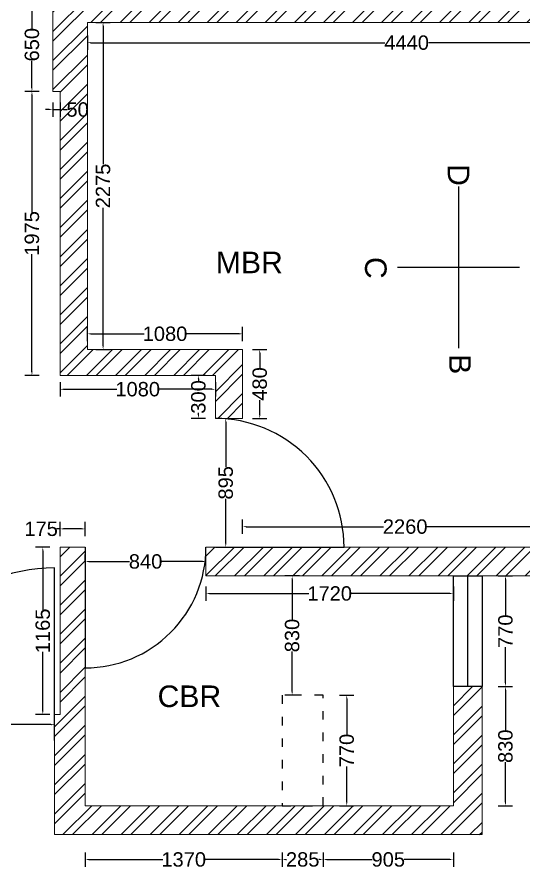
# Model space of a CAD drawing. Header units: millimetres. Extents: x 320648 to 374874, y 181010 to 214614.
# Drawn here: x 331241 to 334766, y 199700 to 205626 of the extents above; entities that cross this region are included whole.
import ezdxf

# ---------------------------------------------------------------- set-up
doc = ezdxf.new("R2010")
doc.units = ezdxf.units.MM
doc.linetypes.add('ACAD_ISO03W100', pattern=[30, 12, -18])
doc.layers.get('0').update_dxf_attribs({"color": 255})
doc.layers.get('Defpoints').update_dxf_attribs({"color": 2})
for name, color, linetype in [('DOOR', 1, 'Continuous'), ('E', 3, 'Continuous'), ('WINDOW', 5, 'Continuous')]:
    doc.layers.add(name, color=color, linetype=linetype)
doc.layers.add('ELIVATION', color=255, linetype='Continuous', lineweight=18)
doc.layers.add('LS_DR_ELECTRICAL', color=1, linetype='Continuous', lineweight=0)
doc.styles.get("Standard").update_dxf_attribs({"font": 'arial.ttf'})
doc.dimstyles.new('ISO-25', dxfattribs={"dimtxt": 100, "dimasz": 25, "dimexe": 50, "dimexo": 1, "dimtad": 0, "dimdec": 0, "dimdsep": 46, "dimtxsty": 'Standard', "dimcen": 2.5, "dimclrd": 2, "dimclre": 252, "dimclrt": 1, "dimadec": 0, "dimazin": 0, "dimtfac": 1, "dimtdec": 0, "dimtmove": 0, "dimatfit": 3, "dimfxl": 50, "dimfxlon": 1, "dimarcsym": 0})
pattern_1 = [(45, (-18938.19, 57355.5), (-101.02788, 101.02788), []), (45, (-18870.83, 57355.5), (-101.02788, 101.02788), [])]

# ---------------------------------------------------------------- blocks, each defined once
blk = doc.blocks.new('*D74')
at = {"layer": 'Defpoints', "color": 0, "ltscale": 2, "transparency": 16777216}
for p in [(330301.7, 200703.7), (330301.7, 200642.6), (331501.7, 200642.6)]:
    blk.add_point(p, dxfattribs=at)
at = {"layer": 'ELIVATION', "color": 252, "lineweight": -2, "ltscale": 2, "transparency": 16777216}
for p, q in [((330301.7, 200653.7), (330301.7, 200753.7)), ((331501.7, 200653.7), (331501.7, 200753.7))]:
    blk.add_line(p, q, dxfattribs=at)
at = {"layer": 'ELIVATION', "color": 2, "lineweight": -2, "ltscale": 2, "transparency": 16777216}
for p, q in [((330326.7, 200703.7), (330756.6, 200703.7)), ((331476.7, 200703.7), (331046.8, 200703.7))]:
    blk.add_line(p, q, dxfattribs=at)
at = {"layer": 'ELIVATION', "color": 2, "ltscale": 2, "transparency": 16777216}
for points in [[(330326.7, 200707.9), (330326.7, 200699.5), (330301.7, 200703.7)], [(331476.7, 200707.9), (331476.7, 200699.5), (331501.7, 200703.7)]]:
    blk.add_solid(points, dxfattribs=at)
at = {"layer": 'ELIVATION', "color": 1, "ltscale": 2, "transparency": 16777216, "insert": (330901.7, 200703.7), "char_height": 100, "attachment_point": 5}
blk.add_mtext('1200', dxfattribs=at)
blk = doc.blocks.new('*D75')
at = {"layer": 'Defpoints', "color": 0, "ltscale": 2, "transparency": 16777216}
for p in [(331714.7, 201838.5), (331714.7, 201838.5), (332554.7, 201838.5)]:
    blk.add_point(p, dxfattribs=at)
at = {"layer": 'ELIVATION', "color": 252, "lineweight": -2, "ltscale": 2, "transparency": 16777216}
for p, q in [((331714.7, 201838.5), (331714.7, 201888.5)), ((332554.7, 201838.5), (332554.7, 201888.5))]:
    blk.add_line(p, q, dxfattribs=at)
at = {"layer": 'ELIVATION', "color": 2, "lineweight": -2, "ltscale": 2, "transparency": 16777216}
for p, q in [((331739.7, 201838.5), (332023.7, 201838.5)), ((332529.7, 201838.5), (332245.7, 201838.5))]:
    blk.add_line(p, q, dxfattribs=at)
at = {"layer": 'ELIVATION', "color": 2, "ltscale": 2, "transparency": 16777216}
for points in [[(331739.7, 201842.7), (331739.7, 201834.4), (331714.7, 201838.5)], [(332529.7, 201842.7), (332529.7, 201834.4), (332554.7, 201838.5)]]:
    blk.add_solid(points, dxfattribs=at)
at = {"layer": 'ELIVATION', "color": 1, "ltscale": 2, "transparency": 16777216, "insert": (332134.7, 201838.5), "char_height": 100, "attachment_point": 5}
blk.add_mtext('840', dxfattribs=at)
blk = doc.blocks.new('*D76')
at = {"layer": 'Defpoints', "color": 0, "ltscale": 2, "transparency": 16777216}
for p in [(331539.7, 202065.5), (331539.7, 201938.5), (331714.7, 201938.5)]:
    blk.add_point(p, dxfattribs=at)
at = {"layer": 'ELIVATION', "color": 252, "lineweight": -2, "ltscale": 2, "transparency": 16777216}
for p, q in [((331539.7, 202015.5), (331539.7, 202115.5)), ((331714.7, 202015.5), (331714.7, 202115.5))]:
    blk.add_line(p, q, dxfattribs=at)
at = {"layer": 'ELIVATION', "color": 2, "lineweight": -2, "ltscale": 2, "transparency": 16777216}
for p, q in [((331539.7, 202065.5), (331514.7, 202065.5)), ((331689.7, 202065.5), (331564.7, 202065.5))]:
    blk.add_line(p, q, dxfattribs=at)
at = {"layer": 'ELIVATION', "color": 2, "ltscale": 2, "transparency": 16777216}
for points in [[(331564.7, 202069.7), (331564.7, 202061.3), (331539.7, 202065.5)], [(331689.7, 202069.7), (331689.7, 202061.3), (331714.7, 202065.5)]]:
    blk.add_solid(points, dxfattribs=at)
at = {"layer": 'ELIVATION', "color": 1, "ltscale": 2, "transparency": 16777216, "insert": (331407.9, 202065.5), "char_height": 100, "attachment_point": 5}
blk.add_mtext('175', dxfattribs=at)
blk = doc.blocks.new('*D77')
at = {"layer": 'Defpoints', "color": 0, "ltscale": 2, "transparency": 16777216}
for p in [(332554.7, 201738.5), (334274.7, 201738.5), (334274.7, 201615.7)]:
    blk.add_point(p, dxfattribs=at)
at = {"layer": 'ELIVATION', "color": 252, "lineweight": -2, "ltscale": 2, "transparency": 16777216}
for p, q in [((332554.7, 201665.7), (332554.7, 201565.7)), ((334274.7, 201665.7), (334274.7, 201565.7))]:
    blk.add_line(p, q, dxfattribs=at)
at = {"layer": 'ELIVATION', "color": 2, "lineweight": -2, "ltscale": 2, "transparency": 16777216}
for p, q in [((332579.7, 201615.7), (333269.6, 201615.7)), ((334249.7, 201615.7), (333559.8, 201615.7))]:
    blk.add_line(p, q, dxfattribs=at)
at = {"layer": 'ELIVATION', "color": 2, "ltscale": 2, "transparency": 16777216}
for points in [[(332579.7, 201619.9), (332579.7, 201611.5), (332554.7, 201615.7)], [(334249.7, 201619.9), (334249.7, 201611.5), (334274.7, 201615.7)]]:
    blk.add_solid(points, dxfattribs=at)
at = {"layer": 'ELIVATION', "color": 1, "ltscale": 2, "transparency": 16777216, "insert": (333414.7, 201615.7), "char_height": 100, "attachment_point": 5}
blk.add_mtext('1720', dxfattribs=at)
blk = doc.blocks.new('*D78')
at = {"layer": 'Defpoints', "color": 0, "ltscale": 2, "transparency": 16777216}
for p in [(334474.7, 201738.5), (334474.7, 200968.5), (334637.2, 200968.5)]:
    blk.add_point(p, dxfattribs=at)
at = {"layer": 'ELIVATION', "color": 252, "lineweight": -2, "ltscale": 2, "transparency": 16777216}
for p, q in [((334587.2, 201738.5), (334687.2, 201738.5)), ((334587.2, 200968.5), (334687.2, 200968.5))]:
    blk.add_line(p, q, dxfattribs=at)
at = {"layer": 'ELIVATION', "color": 2, "lineweight": -2, "ltscale": 2, "transparency": 16777216}
for p, q in [((334637.2, 201713.5), (334637.2, 201464)), ((334637.2, 200993.5), (334637.2, 201243))]:
    blk.add_line(p, q, dxfattribs=at)
at = {"layer": 'ELIVATION', "color": 2, "ltscale": 2, "transparency": 16777216}
for points in [[(334633, 201713.5), (334641.4, 201713.5), (334637.2, 201738.5)], [(334633, 200993.5), (334641.4, 200993.5), (334637.2, 200968.5)]]:
    blk.add_solid(points, dxfattribs=at)
at = {"layer": 'ELIVATION', "color": 1, "ltscale": 2, "transparency": 16777216, "insert": (334637.2, 201353.5), "char_height": 100, "attachment_point": 5, "rotation": 90}
blk.add_mtext('770', dxfattribs=at)
blk = doc.blocks.new('*D79')
at = {"layer": 'Defpoints', "color": 0, "ltscale": 2, "transparency": 16777216}
for p in [(334274.7, 200968.5), (334637.2, 200968.5), (334274.7, 200138.5)]:
    blk.add_point(p, dxfattribs=at)
at = {"layer": 'ELIVATION', "color": 252, "lineweight": -2, "ltscale": 2, "transparency": 16777216}
for p, q in [((334587.2, 200968.5), (334687.2, 200968.5)), ((334587.2, 200138.5), (334687.2, 200138.5))]:
    blk.add_line(p, q, dxfattribs=at)
at = {"layer": 'ELIVATION', "color": 2, "lineweight": -2, "ltscale": 2, "transparency": 16777216}
for p, q in [((334637.2, 200943.5), (334637.2, 200664.5)), ((334637.2, 200163.5), (334637.2, 200442.5))]:
    blk.add_line(p, q, dxfattribs=at)
at = {"layer": 'ELIVATION', "color": 2, "ltscale": 2, "transparency": 16777216}
for points in [[(334633, 200943.5), (334641.4, 200943.5), (334637.2, 200968.5)], [(334633, 200163.5), (334641.4, 200163.5), (334637.2, 200138.5)]]:
    blk.add_solid(points, dxfattribs=at)
at = {"layer": 'ELIVATION', "color": 1, "ltscale": 2, "transparency": 16777216, "insert": (334637.2, 200553.5), "char_height": 100, "attachment_point": 5, "rotation": 90}
blk.add_mtext('830', dxfattribs=at)
blk = doc.blocks.new('*D80')
at = {"layer": 'Defpoints', "color": 0, "ltscale": 2, "transparency": 16777216}
for p in [(333369.7, 200138.5), (334274.7, 200138.5), (334274.7, 199765.5)]:
    blk.add_point(p, dxfattribs=at)
at = {"layer": 'ELIVATION', "color": 252, "lineweight": -2, "ltscale": 2, "transparency": 16777216}
for p, q in [((333369.7, 199815.5), (333369.7, 199715.5)), ((334274.7, 199815.5), (334274.7, 199715.5))]:
    blk.add_line(p, q, dxfattribs=at)
at = {"layer": 'ELIVATION', "color": 2, "lineweight": -2, "ltscale": 2, "transparency": 16777216}
for p, q in [((333394.7, 199765.5), (333710.7, 199765.5)), ((334249.7, 199765.5), (333933.7, 199765.5))]:
    blk.add_line(p, q, dxfattribs=at)
at = {"layer": 'ELIVATION', "color": 2, "ltscale": 2, "transparency": 16777216}
for points in [[(333394.7, 199769.7), (333394.7, 199761.4), (333369.7, 199765.5)], [(334249.7, 199769.7), (334249.7, 199761.4), (334274.7, 199765.5)]]:
    blk.add_solid(points, dxfattribs=at)
at = {"layer": 'ELIVATION', "color": 1, "ltscale": 2, "transparency": 16777216, "insert": (333822.2, 199765.5), "char_height": 100, "attachment_point": 5}
blk.add_mtext('905', dxfattribs=at)
blk = doc.blocks.new('*D81')
at = {"layer": 'Defpoints', "color": 0, "ltscale": 2, "transparency": 16777216}
for p in [(331714.7, 200138.5), (333084.7, 200138.5), (333084.7, 199765.5)]:
    blk.add_point(p, dxfattribs=at)
at = {"layer": 'ELIVATION', "color": 252, "lineweight": -2, "ltscale": 2, "transparency": 16777216}
for p, q in [((331714.7, 199815.5), (331714.7, 199715.5)), ((333084.7, 199815.5), (333084.7, 199715.5))]:
    blk.add_line(p, q, dxfattribs=at)
at = {"layer": 'ELIVATION', "color": 2, "lineweight": -2, "ltscale": 2, "transparency": 16777216}
for p, q in [((331739.7, 199765.5), (332254.6, 199765.5)), ((333059.7, 199765.5), (332544.8, 199765.5))]:
    blk.add_line(p, q, dxfattribs=at)
at = {"layer": 'ELIVATION', "color": 2, "ltscale": 2, "transparency": 16777216}
for points in [[(331739.7, 199769.7), (331739.7, 199761.4), (331714.7, 199765.5)], [(333059.7, 199769.7), (333059.7, 199761.4), (333084.7, 199765.5)]]:
    blk.add_solid(points, dxfattribs=at)
at = {"layer": 'ELIVATION', "color": 1, "ltscale": 2, "transparency": 16777216, "insert": (332399.7, 199765.5), "char_height": 100, "attachment_point": 5}
blk.add_mtext('1370', dxfattribs=at)
blk = doc.blocks.new('*D82')
at = {"layer": 'Defpoints', "color": 0, "ltscale": 2, "transparency": 16777216}
for p in [(333369.7, 200908.5), (333533.5, 200908.5), (333369.7, 200138.5)]:
    blk.add_point(p, dxfattribs=at)
at = {"layer": 'ELIVATION', "color": 252, "lineweight": -2, "ltscale": 2, "transparency": 16777216}
for p, q in [((333483.5, 200908.5), (333583.5, 200908.5)), ((333483.5, 200138.5), (333583.5, 200138.5))]:
    blk.add_line(p, q, dxfattribs=at)
at = {"layer": 'ELIVATION', "color": 2, "lineweight": -2, "ltscale": 2, "transparency": 16777216}
for p, q in [((333533.5, 200883.5), (333533.5, 200634)), ((333533.5, 200163.5), (333533.5, 200413))]:
    blk.add_line(p, q, dxfattribs=at)
at = {"layer": 'ELIVATION', "color": 2, "ltscale": 2, "transparency": 16777216}
for points in [[(333529.3, 200883.5), (333537.6, 200883.5), (333533.5, 200908.5)], [(333529.3, 200163.5), (333537.6, 200163.5), (333533.5, 200138.5)]]:
    blk.add_solid(points, dxfattribs=at)
at = {"layer": 'ELIVATION', "color": 1, "ltscale": 2, "transparency": 16777216, "insert": (333533.5, 200523.5), "char_height": 100, "attachment_point": 5, "rotation": 90}
blk.add_mtext('770', dxfattribs=at)
blk = doc.blocks.new('*D83')
at = {"layer": 'Defpoints', "color": 0, "ltscale": 2, "transparency": 16777216}
for p in [(333084.7, 200138.5), (333369.7, 200138.5), (333084.7, 199765.5)]:
    blk.add_point(p, dxfattribs=at)
at = {"layer": 'ELIVATION', "color": 252, "lineweight": -2, "ltscale": 2, "transparency": 16777216}
for p, q in [((333084.7, 199815.5), (333084.7, 199715.5)), ((333369.7, 199815.5), (333369.7, 199715.5))]:
    blk.add_line(p, q, dxfattribs=at)
at = {"layer": 'ELIVATION', "color": 2, "lineweight": -2, "ltscale": 2, "transparency": 16777216}
for p, q in [((333109.7, 199765.5), (333114.9, 199765.5)), ((333344.7, 199765.5), (333339.5, 199765.5))]:
    blk.add_line(p, q, dxfattribs=at)
at = {"layer": 'ELIVATION', "color": 2, "ltscale": 2, "transparency": 16777216}
for points in [[(333109.7, 199769.7), (333109.7, 199761.4), (333084.7, 199765.5)], [(333344.7, 199769.7), (333344.7, 199761.4), (333369.7, 199765.5)]]:
    blk.add_solid(points, dxfattribs=at)
at = {"layer": 'ELIVATION', "color": 1, "ltscale": 2, "transparency": 16777216, "insert": (333227.2, 199765.5), "char_height": 100, "attachment_point": 5}
blk.add_mtext('285', dxfattribs=at)
blk = doc.blocks.new('*D84')
at = {"layer": 'Defpoints', "color": 0, "ltscale": 2, "transparency": 16777216}
for p in [(333153.9, 201738.5), (333227.2, 201738.5), (333227.2, 200908.5)]:
    blk.add_point(p, dxfattribs=at)
at = {"layer": 'ELIVATION', "color": 252, "lineweight": -2, "ltscale": 2, "transparency": 16777216}
for p, q in [((333203.9, 201738.5), (333103.9, 201738.5)), ((333203.9, 200908.5), (333103.9, 200908.5))]:
    blk.add_line(p, q, dxfattribs=at)
at = {"layer": 'ELIVATION', "color": 2, "lineweight": -2, "ltscale": 2, "transparency": 16777216}
for p, q in [((333153.9, 201713.5), (333153.9, 201434.5)), ((333153.9, 200933.5), (333153.9, 201212.5))]:
    blk.add_line(p, q, dxfattribs=at)
at = {"layer": 'ELIVATION', "color": 2, "ltscale": 2, "transparency": 16777216}
for points in [[(333149.7, 201713.5), (333158, 201713.5), (333153.9, 201738.5)], [(333149.7, 200933.5), (333158, 200933.5), (333153.9, 200908.5)]]:
    blk.add_solid(points, dxfattribs=at)
at = {"layer": 'ELIVATION', "color": 1, "ltscale": 2, "transparency": 16777216, "insert": (333153.9, 201323.5), "char_height": 100, "attachment_point": 5, "rotation": 90}
blk.add_mtext('830', dxfattribs=at)
blk = doc.blocks.new('*D85')
at = {"layer": 'Defpoints', "color": 0, "ltscale": 2, "transparency": 16777216}
for p in [(331729.7, 205588.5), (336169.7, 205588.5), (336169.7, 205447.4)]:
    blk.add_point(p, dxfattribs=at)
at = {"layer": 'ELIVATION', "color": 252, "lineweight": -2, "ltscale": 2, "transparency": 16777216}
for p, q in [((331729.7, 205497.4), (331729.7, 205397.4)), ((336169.7, 205497.4), (336169.7, 205397.4))]:
    blk.add_line(p, q, dxfattribs=at)
at = {"layer": 'ELIVATION', "color": 2, "lineweight": -2, "ltscale": 2, "transparency": 16777216}
for p, q in [((331754.7, 205447.4), (333797.9, 205447.4)), ((336144.7, 205447.4), (334101.5, 205447.4))]:
    blk.add_line(p, q, dxfattribs=at)
at = {"layer": 'ELIVATION', "color": 2, "ltscale": 2, "transparency": 16777216}
for points in [[(331754.7, 205451.5), (331754.7, 205443.2), (331729.7, 205447.4)], [(336144.7, 205451.5), (336144.7, 205443.2), (336169.7, 205447.4)]]:
    blk.add_solid(points, dxfattribs=at)
at = {"layer": 'ELIVATION', "color": 1, "ltscale": 2, "transparency": 16777216, "insert": (333949.7, 205447.4), "char_height": 100, "attachment_point": 5}
blk.add_mtext('4440', dxfattribs=at)
blk = doc.blocks.new('*D94')
at = {"layer": 'Defpoints', "color": 0, "ltscale": 2, "transparency": 16777216}
for p in [(332809.7, 202080.9), (332809.7, 201938.5), (335069.7, 201938.5)]:
    blk.add_point(p, dxfattribs=at)
at = {"layer": 'ELIVATION', "color": 252, "lineweight": -2, "ltscale": 2, "transparency": 16777216}
for p, q in [((332809.7, 202030.9), (332809.7, 202130.9)), ((335069.7, 202030.9), (335069.7, 202130.9))]:
    blk.add_line(p, q, dxfattribs=at)
at = {"layer": 'ELIVATION', "color": 2, "lineweight": -2, "ltscale": 2, "transparency": 16777216}
for p, q in [((332834.7, 202080.9), (333789.1, 202080.9)), ((335044.7, 202080.9), (334090.3, 202080.9))]:
    blk.add_line(p, q, dxfattribs=at)
at = {"layer": 'ELIVATION', "color": 2, "ltscale": 2, "transparency": 16777216}
for points in [[(332834.7, 202085.1), (332834.7, 202076.8), (332809.7, 202080.9)], [(335044.7, 202085.1), (335044.7, 202076.8), (335069.7, 202080.9)]]:
    blk.add_solid(points, dxfattribs=at)
at = {"layer": 'ELIVATION', "color": 1, "ltscale": 2, "transparency": 16777216, "insert": (333939.7, 202080.9), "char_height": 100, "attachment_point": 5}
blk.add_mtext('2260', dxfattribs=at)
blk = doc.blocks.new('*D95')
at = {"layer": 'Defpoints', "color": 0, "ltscale": 2, "transparency": 16777216}
for p in [(332692.2, 202833.5), (332692.2, 202833.5), (332692.2, 201938.5)]:
    blk.add_point(p, dxfattribs=at)
at = {"layer": 'ELIVATION', "color": 252, "lineweight": -2, "ltscale": 2, "transparency": 16777216}
for p, q in [((332692.2, 202833.5), (332742.2, 202833.5)), ((332692.2, 201938.5), (332742.2, 201938.5))]:
    blk.add_line(p, q, dxfattribs=at)
at = {"layer": 'ELIVATION', "color": 2, "lineweight": -2, "ltscale": 2, "transparency": 16777216}
for p, q in [((332692.2, 202808.5), (332692.2, 202497.6)), ((332692.2, 201963.5), (332692.2, 202274.5))]:
    blk.add_line(p, q, dxfattribs=at)
at = {"layer": 'ELIVATION', "color": 2, "ltscale": 2, "transparency": 16777216}
for points in [[(332688, 202808.5), (332696.4, 202808.5), (332692.2, 202833.5)], [(332688, 201963.5), (332696.4, 201963.5), (332692.2, 201938.5)]]:
    blk.add_solid(points, dxfattribs=at)
at = {"layer": 'ELIVATION', "color": 1, "ltscale": 2, "transparency": 16777216, "insert": (332692.2, 202386), "char_height": 100, "attachment_point": 5, "rotation": 90}
blk.add_mtext('895', dxfattribs=at)
blk = doc.blocks.new('*D96')
at = {"layer": 'Defpoints', "color": 0, "ltscale": 2, "transparency": 16777216}
for p in [(332809.7, 203313.5), (332928.5, 203313.5), (332809.7, 202833.5)]:
    blk.add_point(p, dxfattribs=at)
at = {"layer": 'ELIVATION', "color": 252, "lineweight": -2, "ltscale": 2, "transparency": 16777216}
for p, q in [((332878.5, 203313.5), (332978.5, 203313.5)), ((332878.5, 202833.5), (332978.5, 202833.5))]:
    blk.add_line(p, q, dxfattribs=at)
at = {"layer": 'ELIVATION', "color": 2, "lineweight": -2, "ltscale": 2, "transparency": 16777216}
for p, q in [((332928.5, 203288.5), (332928.5, 203186.5)), ((332928.5, 202858.5), (332928.5, 202960.6))]:
    blk.add_line(p, q, dxfattribs=at)
at = {"layer": 'ELIVATION', "color": 2, "ltscale": 2, "transparency": 16777216}
for points in [[(332924.3, 203288.5), (332932.6, 203288.5), (332928.5, 203313.5)], [(332924.3, 202858.5), (332932.6, 202858.5), (332928.5, 202833.5)]]:
    blk.add_solid(points, dxfattribs=at)
at = {"layer": 'ELIVATION', "color": 1, "ltscale": 2, "transparency": 16777216, "insert": (332928.5, 203073.5), "char_height": 100, "attachment_point": 5, "rotation": 90}
blk.add_mtext('480', dxfattribs=at)
blk = doc.blocks.new('*D97')
at = {"layer": 'Defpoints', "color": 0, "ltscale": 2, "transparency": 16777216}
for p in [(331729.7, 203422.2), (331729.7, 203313.5), (332809.7, 203313.5)]:
    blk.add_point(p, dxfattribs=at)
at = {"layer": 'ELIVATION', "color": 252, "lineweight": -2, "ltscale": 2, "transparency": 16777216}
for p, q in [((331729.7, 203372.2), (331729.7, 203472.2)), ((332809.7, 203372.2), (332809.7, 203472.2))]:
    blk.add_line(p, q, dxfattribs=at)
at = {"layer": 'ELIVATION', "color": 2, "lineweight": -2, "ltscale": 2, "transparency": 16777216}
for p, q in [((331754.7, 203422.2), (332124.6, 203422.2)), ((332784.7, 203422.2), (332414.8, 203422.2))]:
    blk.add_line(p, q, dxfattribs=at)
at = {"layer": 'ELIVATION', "color": 2, "ltscale": 2, "transparency": 16777216}
for points in [[(331754.7, 203426.4), (331754.7, 203418), (331729.7, 203422.2)], [(332784.7, 203426.4), (332784.7, 203418), (332809.7, 203422.2)]]:
    blk.add_solid(points, dxfattribs=at)
at = {"layer": 'ELIVATION', "color": 1, "ltscale": 2, "transparency": 16777216, "insert": (332269.7, 203422.2), "char_height": 100, "attachment_point": 5}
blk.add_mtext('1080', dxfattribs=at)
blk = doc.blocks.new('*D98')
at = {"layer": 'Defpoints', "color": 0, "ltscale": 2, "transparency": 16777216}
for p in [(331729.7, 205588.5), (331839, 205588.5), (331729.7, 203313.5)]:
    blk.add_point(p, dxfattribs=at)
at = {"layer": 'ELIVATION', "color": 252, "lineweight": -2, "ltscale": 2, "transparency": 16777216}
for p, q in [((331789, 205588.5), (331889, 205588.5)), ((331789, 203313.5), (331889, 203313.5))]:
    blk.add_line(p, q, dxfattribs=at)
at = {"layer": 'ELIVATION', "color": 2, "lineweight": -2, "ltscale": 2, "transparency": 16777216}
for p, q in [((331839, 205563.5), (331839, 204602.2)), ((331839, 203338.5), (331839, 204299.9))]:
    blk.add_line(p, q, dxfattribs=at)
at = {"layer": 'ELIVATION', "color": 2, "ltscale": 2, "transparency": 16777216}
for points in [[(331834.8, 205563.5), (331843.1, 205563.5), (331839, 205588.5)], [(331834.8, 203338.5), (331843.1, 203338.5), (331839, 203313.5)]]:
    blk.add_solid(points, dxfattribs=at)
at = {"layer": 'ELIVATION', "color": 1, "ltscale": 2, "transparency": 16777216, "insert": (331839, 204451), "char_height": 100, "attachment_point": 5, "rotation": 90}
blk.add_mtext('2275', dxfattribs=at)
blk = doc.blocks.new('*D99')
at = {"layer": 'Defpoints', "color": 0, "ltscale": 2, "transparency": 16777216}
for p in [(331344.4, 205758.5), (331489.7, 205758.5), (331489.7, 205108.5)]:
    blk.add_point(p, dxfattribs=at)
at = {"layer": 'ELIVATION', "color": 252, "lineweight": -2, "ltscale": 2, "transparency": 16777216}
for p, q in [((331394.4, 205758.5), (331294.4, 205758.5)), ((331394.4, 205108.5), (331294.4, 205108.5))]:
    blk.add_line(p, q, dxfattribs=at)
at = {"layer": 'ELIVATION', "color": 2, "lineweight": -2, "ltscale": 2, "transparency": 16777216}
for p, q in [((331344.4, 205733.5), (331344.4, 205544.7)), ((331344.4, 205133.5), (331344.4, 205322.3))]:
    blk.add_line(p, q, dxfattribs=at)
at = {"layer": 'ELIVATION', "color": 2, "ltscale": 2, "transparency": 16777216}
for points in [[(331340.2, 205733.5), (331348.6, 205733.5), (331344.4, 205758.5)], [(331340.2, 205133.5), (331348.6, 205133.5), (331344.4, 205108.5)]]:
    blk.add_solid(points, dxfattribs=at)
at = {"layer": 'ELIVATION', "color": 1, "ltscale": 2, "transparency": 16777216, "insert": (331344.4, 205433.5), "char_height": 100, "attachment_point": 5, "rotation": 90}
blk.add_mtext('650', dxfattribs=at)
blk = doc.blocks.new('*D100')
at = {"layer": 'Defpoints', "color": 0, "ltscale": 2, "transparency": 16777216}
for p in [(331344.4, 205108.5), (331539.7, 205108.5), (331539.7, 203133.5)]:
    blk.add_point(p, dxfattribs=at)
at = {"layer": 'ELIVATION', "color": 252, "lineweight": -2, "ltscale": 2, "transparency": 16777216}
for p, q in [((331394.4, 205108.5), (331294.4, 205108.5)), ((331394.4, 203133.5), (331294.4, 203133.5))]:
    blk.add_line(p, q, dxfattribs=at)
at = {"layer": 'ELIVATION', "color": 2, "lineweight": -2, "ltscale": 2, "transparency": 16777216}
for p, q in [((331344.4, 205083.5), (331344.4, 204266.6)), ((331344.4, 203158.5), (331344.4, 203975.4))]:
    blk.add_line(p, q, dxfattribs=at)
at = {"layer": 'ELIVATION', "color": 2, "ltscale": 2, "transparency": 16777216}
for points in [[(331340.2, 205083.5), (331348.6, 205083.5), (331344.4, 205108.5)], [(331340.2, 203158.5), (331348.6, 203158.5), (331344.4, 203133.5)]]:
    blk.add_solid(points, dxfattribs=at)
at = {"layer": 'ELIVATION', "color": 1, "ltscale": 2, "transparency": 16777216, "insert": (331344.4, 204121), "char_height": 100, "attachment_point": 5, "rotation": 90}
blk.add_mtext('1975', dxfattribs=at)
blk = doc.blocks.new('*D101')
at = {"layer": 'Defpoints', "color": 0, "ltscale": 2, "transparency": 16777216}
for p in [(331539.7, 203133.5), (332619.7, 203133.5), (331539.7, 203036.7)]:
    blk.add_point(p, dxfattribs=at)
at = {"layer": 'ELIVATION', "color": 252, "lineweight": -2, "ltscale": 2, "transparency": 16777216}
for p, q in [((331539.7, 203086.7), (331539.7, 202986.7)), ((332619.7, 203086.7), (332619.7, 202986.7))]:
    blk.add_line(p, q, dxfattribs=at)
at = {"layer": 'ELIVATION', "color": 2, "lineweight": -2, "ltscale": 2, "transparency": 16777216}
for p, q in [((331564.7, 203036.7), (331934.6, 203036.7)), ((332594.7, 203036.7), (332224.8, 203036.7))]:
    blk.add_line(p, q, dxfattribs=at)
at = {"layer": 'ELIVATION', "color": 2, "ltscale": 2, "transparency": 16777216}
for points in [[(331564.7, 203040.8), (331564.7, 203032.5), (331539.7, 203036.7)], [(332594.7, 203040.8), (332594.7, 203032.5), (332619.7, 203036.7)]]:
    blk.add_solid(points, dxfattribs=at)
at = {"layer": 'ELIVATION', "color": 1, "ltscale": 2, "transparency": 16777216, "insert": (332079.7, 203036.7), "char_height": 100, "attachment_point": 5}
blk.add_mtext('1080', dxfattribs=at)
blk = doc.blocks.new('*D102')
at = {"layer": 'Defpoints', "color": 0, "ltscale": 2, "transparency": 16777216}
for p in [(332502, 203133.5), (332619.7, 203133.5), (332619.7, 202833.5)]:
    blk.add_point(p, dxfattribs=at)
at = {"layer": 'ELIVATION', "color": 252, "lineweight": -2, "ltscale": 2, "transparency": 16777216}
for p, q in [((332552, 203133.5), (332452, 203133.5)), ((332552, 202833.5), (332452, 202833.5))]:
    blk.add_line(p, q, dxfattribs=at)
at = {"layer": 'ELIVATION', "color": 2, "lineweight": -2, "ltscale": 2, "transparency": 16777216}
for p, q in [((332502, 203108.5), (332502, 203094.4)), ((332502, 202858.5), (332502, 202872.6))]:
    blk.add_line(p, q, dxfattribs=at)
at = {"layer": 'ELIVATION', "color": 2, "ltscale": 2, "transparency": 16777216}
for points in [[(332497.8, 203108.5), (332506.2, 203108.5), (332502, 203133.5)], [(332497.8, 202858.5), (332506.2, 202858.5), (332502, 202833.5)]]:
    blk.add_solid(points, dxfattribs=at)
at = {"layer": 'ELIVATION', "color": 1, "ltscale": 2, "transparency": 16777216, "insert": (332502, 202983.5), "char_height": 100, "attachment_point": 5, "rotation": 90}
blk.add_mtext('300', dxfattribs=at)
blk = doc.blocks.new('*D323')
at = {"layer": 'Defpoints', "color": 0, "ltscale": 2, "transparency": 16777216}
for p in [(331419.9, 201938.5), (331539.7, 201938.5), (331539.7, 200773.5)]:
    blk.add_point(p, dxfattribs=at)
at = {"layer": 'LS_DR_ELECTRICAL', "color": 252, "lineweight": -2, "ltscale": 2, "transparency": 16777216}
for p, q in [((331469.9, 201938.5), (331369.9, 201938.5)), ((331469.9, 200773.5), (331369.9, 200773.5))]:
    blk.add_line(p, q, dxfattribs=at)
at = {"layer": 'LS_DR_ELECTRICAL', "color": 2, "lineweight": -2, "ltscale": 2, "transparency": 16777216}
for p, q in [((331419.9, 201913.5), (331419.9, 201501.6)), ((331419.9, 200798.5), (331419.9, 201210.4))]:
    blk.add_line(p, q, dxfattribs=at)
at = {"layer": 'LS_DR_ELECTRICAL', "color": 2, "ltscale": 2, "transparency": 16777216}
for points in [[(331415.7, 201913.5), (331424, 201913.5), (331419.9, 201938.5)], [(331415.7, 200798.5), (331424, 200798.5), (331419.9, 200773.5)]]:
    blk.add_solid(points, dxfattribs=at)
at = {"layer": 'LS_DR_ELECTRICAL', "color": 1, "ltscale": 2, "transparency": 16777216, "insert": (331419.9, 201356), "char_height": 100, "attachment_point": 5, "rotation": 90}
blk.add_mtext('1165', dxfattribs=at)
blk = doc.blocks.new('*D325')
at = {"layer": 'Defpoints', "color": 0, "ltscale": 2, "transparency": 16777216}
for p in [(331489.7, 205108.5), (331539.7, 205108.5), (331539.7, 204982.2)]:
    blk.add_point(p, dxfattribs=at)
at = {"layer": 'LS_DR_ELECTRICAL', "color": 252, "lineweight": -2, "ltscale": 2, "transparency": 16777216}
for p, q in [((331489.7, 205032.2), (331489.7, 204932.2)), ((331539.7, 205032.2), (331539.7, 204932.2))]:
    blk.add_line(p, q, dxfattribs=at)
at = {"layer": 'LS_DR_ELECTRICAL', "color": 2, "lineweight": -2, "ltscale": 2, "transparency": 16777216}
for p, q in [((331464.7, 204982.2), (331439.7, 204982.2)), ((331489.7, 204982.2), (331539.7, 204982.2)), ((331564.7, 204982.2), (331589.7, 204982.2))]:
    blk.add_line(p, q, dxfattribs=at)
at = {"layer": 'LS_DR_ELECTRICAL', "color": 2, "ltscale": 2, "transparency": 16777216}
for points in [[(331464.7, 204986.4), (331464.7, 204978.1), (331489.7, 204982.2)], [(331564.7, 204986.4), (331564.7, 204978.1), (331539.7, 204982.2)]]:
    blk.add_solid(points, dxfattribs=at)
at = {"layer": 'LS_DR_ELECTRICAL', "color": 1, "ltscale": 2, "transparency": 16777216, "insert": (331661.8, 204982.2), "char_height": 100, "attachment_point": 5}
blk.add_mtext('50', dxfattribs=at)

msp = doc.modelspace()

# ---------------------------------------------------------------- hatches: boundary and pattern name
at = {"layer": 'DOOR', "ltscale": 15}
h = msp.add_hatch(dxfattribs=at)
h.set_pattern_fill('ANSI32', color=251, scale=15)
h.set_pattern_definition(pattern_1)
h.paths.add_polyline_path([(336964.7, 205663.5), (336964.7, 205773.5), (336964.7, 208628.5), (335869.7, 208628.5), (335869.7, 208428.5), (336779.7, 208428.5), (336779.7, 205728.5), (335309.7, 205728.5), (335309.7, 206748.5), (335099.7, 206748.5), (335099.7, 205758.5), (331729.7, 205758.5), (331489.7, 205758.5), (331489.7, 205108.5), (331539.7, 205108.5), (331539.7, 203133.5), (332619.7, 203133.5), (332619.7, 202833.5), (332809.7, 202833.5), (332809.7, 203313.5), (331729.7, 203313.5), (331729.7, 205588.5), (336964.7, 205588.5)])
h.paths.add_polyline_path([(335309.7, 209288.5), (335049.7, 209288.5), (335049.7, 209088.5), (335049.7, 208778.5), (335099.7, 208778.5), (335099.7, 207578.5), (335309.7, 207578.5), (335309.7, 208428.5), (335309.7, 208628.5)])
h.paths.add_polyline_path([(334204.7, 209288.5), (332519.7, 209288.5), (332519.7, 209088.5), (334204.7, 209088.5)])
h.paths.add_polyline_path([(331729.7, 209088.5), (331729.7, 209288.5), (331729.7, 210118.5), (331539.7, 210118.5), (331539.7, 209918.5), (331539.7, 209258.5), (331474.7, 209258.5), (331474.7, 208618.5), (331539.7, 208618.5), (331539.7, 206658.5), (331729.7, 206658.5)])
h = msp.add_hatch(dxfattribs=at)
h.set_pattern_fill('ANSI32', color=251, scale=15)
h.set_pattern_definition(pattern_1)
h.paths.add_polyline_path([(334474.7, 200968.5), (334274.7, 200968.5), (334274.7, 200138.5), (331714.7, 200138.5), (331714.7, 201938.5), (331539.7, 201938.5), (331539.7, 200773.5), (331501.7, 200773.5), (331501.7, 200593.5), (331501.7, 199938.5), (334474.7, 199938.5)])
h.paths.add_polyline_path([(335069.7, 201938.5), (332809.7, 201938.5), (332554.7, 201938.5), (332554.7, 201738.5), (334274.7, 201738.5), (334474.7, 201738.5), (335069.7, 201738.5)], flags=17)
h.paths.add_polyline_path([(336359.7, 202183.5), (336359.7, 202383.5), (336169.7, 202383.5), (336169.7, 201938.5), (336169.7, 201738.5), (336359.7, 201738.5)], flags=17)

# ---------------------------------------------------------------- linework, layer by layer
at = {"color": 1}
for p, q in [((334310.4, 204446.4), (334310.4, 203322.1)), ((334734.3, 203884.3), (333886.5, 203884.3))]:
    msp.add_line(p, q, dxfattribs=at)
at = {"layer": 'DOOR', "ltscale": 2}
for points in [[(332619.7, 201938.5), (333514.7, 201938.5, 0.414214), (332619.7, 202833.5)], [(331714.7, 201938.5), (331714.7, 201098.5, 0.414214), (332554.7, 201938.5)], [(331501.7, 200593.5), (331501.7, 201793.5, 0.414214), (330301.7, 200593.5)]]:
    msp.add_lwpolyline(points, format="xyb", dxfattribs=at)
at = {"layer": 'E', "linetype": 'ACAD_ISO03W100', "ltscale": 5}
msp.add_lwpolyline([(333084.7, 200138.5), (333369.7, 200138.5), (333369.7, 200908.5), (333084.7, 200908.5), (333084.7, 200138.5)], dxfattribs=at)
at = {"layer": 'ELIVATION', "ltscale": 2}
for points in [[(331489.7, 205758.5), (331489.7, 205108.5), (331539.7, 205108.5), (331539.7, 203133.5), (332619.7, 203133.5), (332619.7, 202833.5), (332809.7, 202833.5), (332809.7, 203313.5), (331729.7, 203313.5), (331729.7, 205588.5), (336964.7, 205588.5), (336964.7, 205663.5)], [(335069.7, 201938.5), (332809.7, 201938.5), (332554.7, 201938.5), (332554.7, 201738.5), (334274.7, 201738.5), (334274.7, 200138.5), (331714.7, 200138.5), (331714.7, 201938.5), (331539.7, 201938.5), (331539.7, 200773.5), (331501.7, 200773.5), (331501.7, 200593.5), (331501.7, 199938.5), (334474.7, 199938.5), (334474.7, 201738.5), (336359.7, 201738.5)]]:
    msp.add_lwpolyline(points, dxfattribs=at)
at = {"layer": 'WINDOW', "ltscale": 2}
msp.add_lwpolyline([(334274.7, 201738.5), (334474.7, 201738.5), (334474.7, 200968.5), (334274.7, 200968.5)], close=True, dxfattribs=at)
msp.add_lwpolyline([(334374.7, 200968.5), (334374.7, 201738.5)], dxfattribs=at)

# ---------------------------------------------------------------- texts
at = {"color": 1, "char_height": 150, "attachment_point": 1, "rotation": 270}
for s, width, insert in [('D', 200.473, (334386, 204602.9)), ('C', 449.666, (333810.6, 203957.1)), ('B', 318.232, (334396.1, 203280.6))]:
    msp.add_mtext_dynamic_manual_height_columns(s, width=width, gutter_width=12.5, heights=[0], dxfattribs=dict(at, insert=insert))
at = {"color": 1, "char_height": 150, "attachment_point": 1}
for s, insert in [('MBR', (332623.3, 203994)), ('CBR', (332218.1, 200976.1))]:
    msp.add_mtext_dynamic_manual_height_columns(s, width=3830.573, gutter_width=12.5, heights=[0], dxfattribs=dict(at, insert=insert))

# ---------------------------------------------------------------- dimensions: what is measured, and where the dimension line sits
at = {"layer": 'ELIVATION', "ltscale": 2}
for base, p1, p2, picture, middle in [((331344.4, 205758.5), (331489.7, 205108.5), (331489.7, 205758.5), '*D99', (331344.4, 205433.5)), ((331839, 205588.5), (331729.7, 203313.5), (331729.7, 205588.5), '*D98', (331839, 204451)), ((331344.4, 205108.5), (331539.7, 203133.5), (331539.7, 205108.5), '*D100', (331344.4, 204121)), ((332928.5, 203313.5), (332809.7, 202833.5), (332809.7, 203313.5), '*D96', (332928.5, 203073.5)), ((332502, 203133.5), (332619.7, 202833.5), (332619.7, 203133.5), '*D102', (332502, 202983.5)), ((332692.2, 202833.5), (332692.2, 201938.5), (332692.2, 202833.5), '*D95', (332692.2, 202386)), ((333153.9, 201738.5), (333227.2, 200908.5), (333227.2, 201738.5), '*D84', (333153.9, 201323.5)), ((334637.2, 200968.5), (334474.7, 201738.5), (334474.7, 200968.5), '*D78', (334637.2, 201353.5)), ((334637.2, 200968.5), (334274.7, 200138.5), (334274.7, 200968.5), '*D79', (334637.2, 200553.5)), ((333533.5, 200908.5), (333369.7, 200138.5), (333369.7, 200908.5), '*D82', (333533.5, 200523.5))]:
    dim = msp.add_linear_dim(base=base, p1=p1, p2=p2, angle=90, dimstyle='ISO-25', dxfattribs=at)
    dim.commit()
    dim.dimension.update_dxf_attribs({"geometry": picture, "text_midpoint": middle})
for base, p1, p2, picture, middle in [((336169.7, 205447.4), (331729.7, 205588.5), (336169.7, 205588.5), '*D85', (333949.7, 205447.4)), ((331729.7, 203422.2), (332809.7, 203313.5), (331729.7, 203313.5), '*D97', (332269.7, 203422.2)), ((331539.7, 203036.7), (332619.7, 203133.5), (331539.7, 203133.5), '*D101', (332079.7, 203036.7)), ((332809.7, 202080.9), (335069.7, 201938.5), (332809.7, 201938.5), '*D94', (333939.7, 202080.9)), ((331539.7, 202065.5), (331714.7, 201938.5), (331539.7, 201938.5), '*D76', (331407.9, 202065.5)), ((331714.7, 201838.5), (332554.7, 201838.5), (331714.7, 201838.5), '*D75', (332134.7, 201838.5)), ((334274.7, 201615.7), (332554.7, 201738.5), (334274.7, 201738.5), '*D77', (333414.7, 201615.7)), ((330301.7, 200703.7), (331501.7, 200642.6), (330301.7, 200642.6), '*D74', (330901.7, 200703.7)), ((333084.7, 199765.5), (331714.7, 200138.5), (333084.7, 200138.5), '*D81', (332399.7, 199765.5)), ((333084.7, 199765.5), (333369.7, 200138.5), (333084.7, 200138.5), '*D83', (333227.2, 199765.5)), ((334274.7, 199765.5), (333369.7, 200138.5), (334274.7, 200138.5), '*D80', (333822.2, 199765.5))]:
    dim = msp.add_linear_dim(base=base, p1=p1, p2=p2, dimstyle='ISO-25', dxfattribs=at)
    dim.commit()
    dim.dimension.update_dxf_attribs({"geometry": picture, "text_midpoint": middle})
at = {"layer": 'LS_DR_ELECTRICAL', "ltscale": 2}
dim = msp.add_linear_dim(base=(331539.7, 204982.2), p1=(331489.7, 205108.5), p2=(331539.7, 205108.5), dimstyle='ISO-25', dxfattribs=at)
dim.commit()
dim.dimension.update_dxf_attribs({"geometry": '*D325', "text_midpoint": (331661.8, 204982.2)})
dim = msp.add_linear_dim(base=(331419.9, 201938.5), p1=(331539.7, 200773.5), p2=(331539.7, 201938.5), angle=90, dimstyle='ISO-25', dxfattribs=at)
dim.commit()
dim.dimension.update_dxf_attribs({"geometry": '*D323', "text_midpoint": (331419.9, 201356)})

doc.saveas('drawing.dxf')
